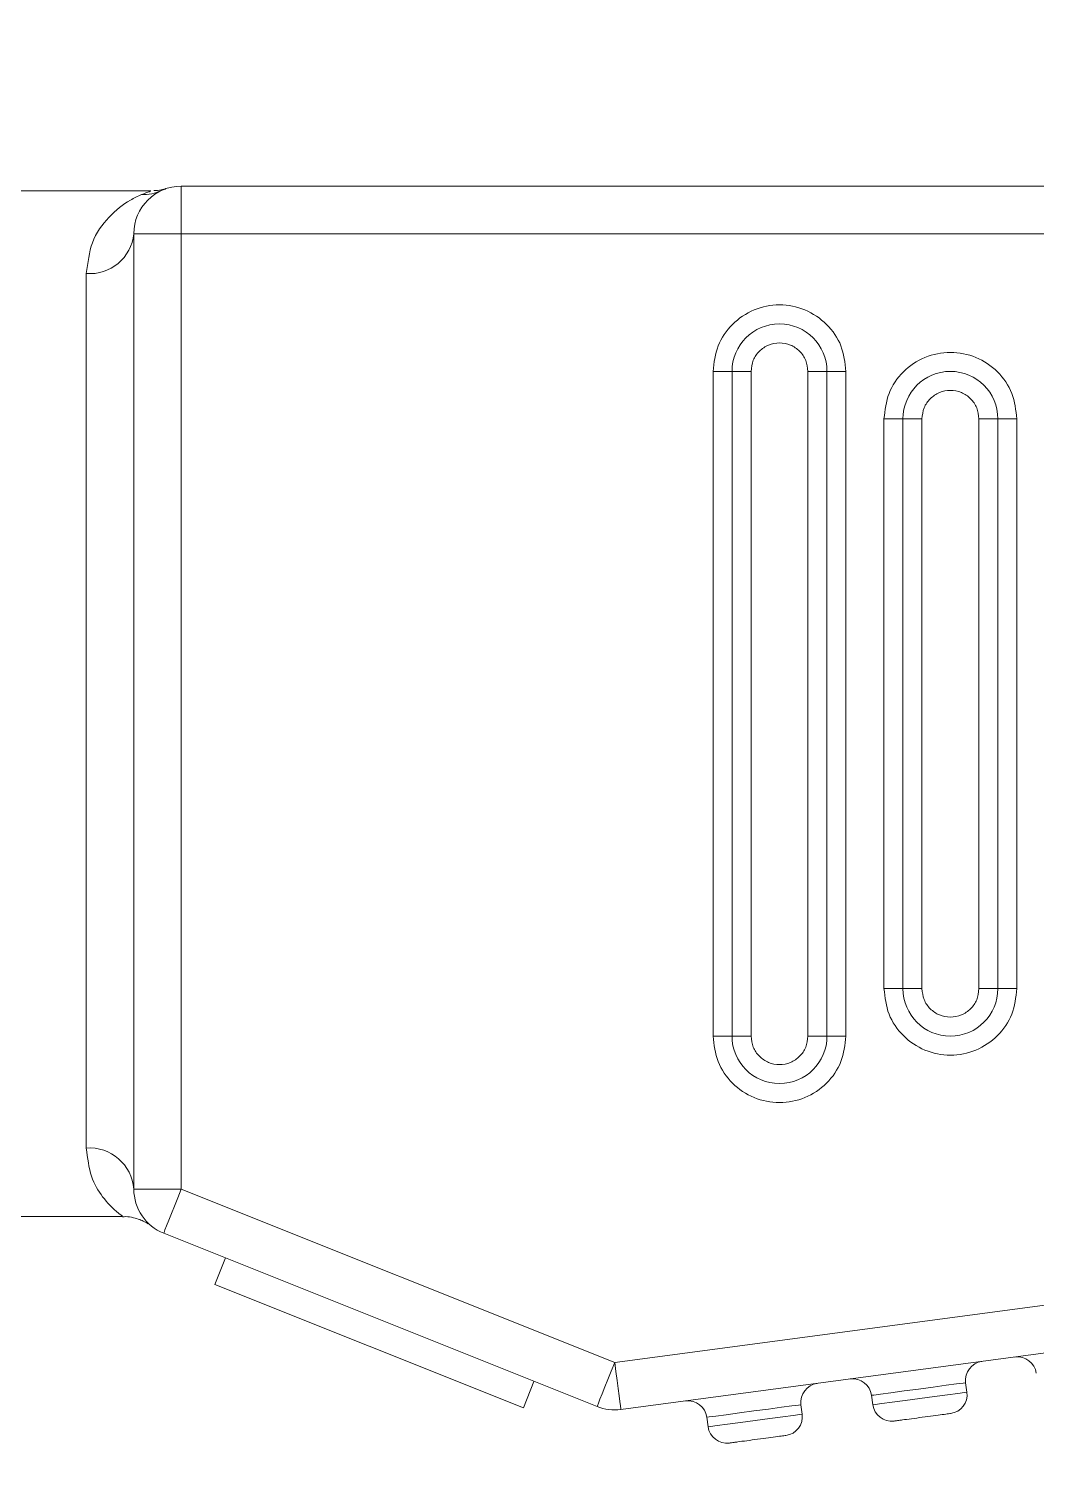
# Model space of a CAD drawing. Header units: inches. Extents: x 0.54 to 10.46, y 0.74 to 7.76.
# Drawn here: x 6.4631 to 6.6504, y 4.8742 to 5.1416 of the extents above; entities that cross this region are included whole.
import ezdxf

# ---------------------------------------------------------------- set-up
doc = ezdxf.new("R2010")
doc.units = ezdxf.units.IN
doc.header["$MEASUREMENT"] = 0
doc.layers.add('BG', color=7, linetype='Continuous')
doc.layers.add('MCG-INT-4FT', color=7, linetype='Continuous')

# ---------------------------------------------------------------- blocks, each defined once
blk = doc.blocks.new('block 2')
at = {"layer": 'BG', "true_color": 0xffffff}
h = blk.add_hatch(color=7, dxfattribs=at)
h.dxf.hatch_style = 2
edge = h.paths.add_edge_path()
edge.add_spline(control_points=[(10.29599, 0.90612), (10.29599, 0.90612), (0.87112, 0.90612), (0.87112, 0.90612), (0.87016, 0.90612), (0.86938, 0.90689), (0.86938, 0.90785), (0.86938, 0.90785), (0.86938, 7.59215), (0.86938, 7.59215), (0.86938, 7.59311), (0.87016, 7.59389), (0.87112, 7.59389), (0.87112, 7.59389), (10.29599, 7.59389), (10.29599, 7.59389), (10.29696, 7.59389), (10.29773, 7.59311), (10.29773, 7.59215), (10.29773, 7.59215), (10.29773, 0.90785), (10.29773, 0.90785), (10.29773, 0.90689), (10.29696, 0.90612), (10.29599, 0.90612)], knot_values=[0, 0, 0, 0, 1, 1, 1, 2, 2, 2, 3, 3, 3, 4, 4, 4, 5, 5, 5, 6, 6, 6, 7, 7, 7, 8, 8, 8, 8], degree=3, periodic=1)
h.paths.add_polyline_path([(0.87286, 0.90959), (10.29426, 0.90959), (10.29426, 7.59042), (0.87286, 7.59042)])
at = {"layer": 'BG', "lineweight": 0}
blk.add_open_spline([(10.29599, 0.90612), (10.29599, 0.90612), (0.87112, 0.90612), (0.87112, 0.90612), (0.87016, 0.90612), (0.86938, 0.90689), (0.86938, 0.90785), (0.86938, 0.90785), (0.86938, 7.59215), (0.86938, 7.59215), (0.86938, 7.59311), (0.87016, 7.59389), (0.87112, 7.59389), (0.87112, 7.59389), (10.29599, 7.59389), (10.29599, 7.59389), (10.29696, 7.59389), (10.29773, 7.59311), (10.29773, 7.59215), (10.29773, 7.59215), (10.29773, 0.90785), (10.29773, 0.90785), (10.29773, 0.90689), (10.29696, 0.90612), (10.29599, 0.90612)], degree=3, knots=[0, 0, 0, 0, 1, 1, 1, 2, 2, 2, 3, 3, 3, 4, 4, 4, 5, 5, 5, 6, 6, 6, 7, 7, 7, 8, 8, 8, 8], dxfattribs=at)
blk = doc.blocks.new('block 62')
at = {"layer": 'BG', "true_color": 0xffffff}
h = blk.add_hatch(color=7, dxfattribs=at)
h.dxf.hatch_style = 2
edge = h.paths.add_edge_path()
edge.add_spline(control_points=[(10.46309, 0.739), (10.46309, 0.739), (0.53691, 0.739), (0.53691, 0.739), (0.53595, 0.739), (0.53517, 0.73978), (0.53517, 0.74074), (0.53517, 0.74074), (0.53517, 7.75926), (0.53517, 7.75926), (0.53517, 7.76022), (0.53595, 7.761), (0.53691, 7.761), (0.53691, 7.761), (10.46309, 7.761), (10.46309, 7.761), (10.46406, 7.761), (10.46483, 7.76022), (10.46483, 7.75926), (10.46483, 7.75926), (10.46483, 0.74074), (10.46483, 0.74074), (10.46483, 0.73978), (10.46406, 0.739), (10.46309, 0.739)], knot_values=[0, 0, 0, 0, 1, 1, 1, 2, 2, 2, 3, 3, 3, 4, 4, 4, 5, 5, 5, 6, 6, 6, 7, 7, 7, 8, 8, 8, 8], degree=3, periodic=1)
h.paths.add_polyline_path([(0.53864, 0.74248), (10.46136, 0.74248), (10.46136, 7.75752), (0.53864, 7.75752)])
at = {"layer": 'BG', "lineweight": 0}
blk.add_open_spline([(10.46309, 0.739), (10.46309, 0.739), (0.53691, 0.739), (0.53691, 0.739), (0.53595, 0.739), (0.53517, 0.73978), (0.53517, 0.74074), (0.53517, 0.74074), (0.53517, 7.75926), (0.53517, 7.75926), (0.53517, 7.76022), (0.53595, 7.761), (0.53691, 7.761), (0.53691, 7.761), (10.46309, 7.761), (10.46309, 7.761), (10.46406, 7.761), (10.46483, 7.76022), (10.46483, 7.75926), (10.46483, 7.75926), (10.46483, 0.74074), (10.46483, 0.74074), (10.46483, 0.73978), (10.46406, 0.739), (10.46309, 0.739)], degree=3, knots=[0, 0, 0, 0, 1, 1, 1, 2, 2, 2, 3, 3, 3, 4, 4, 4, 5, 5, 5, 6, 6, 6, 7, 7, 7, 8, 8, 8, 8], dxfattribs=at)
blk = doc.blocks.new('block 1325')
at = {"layer": 'MCG-INT-4FT', "color": 7, "lineweight": 5, "true_color": 0xffffff}
blk.add_lwpolyline([(6.38029, 4.92083), (6.48056, 4.92083)], dxfattribs=at)
blk = doc.blocks.new('block 1326')
at = {"layer": 'MCG-INT-4FT', "color": 7, "lineweight": 5, "true_color": 0xffffff}
blk.add_lwpolyline([(6.4858, 5.11143), (6.38029, 5.11143)], dxfattribs=at)
blk = doc.blocks.new('block 1331')
at = {"layer": 'MCG-INT-4FT', "color": 7, "lineweight": 5, "true_color": 0xffffff}
blk.add_open_spline([(6.48057, 4.92079), (6.48076, 4.9208), (6.48096, 4.92081), (6.48115, 4.92081), (6.48163, 4.92081), (6.48211, 4.92072), (6.48258, 4.92061), (6.48298, 4.92051), (6.48337, 4.9204), (6.48374, 4.92026), (6.48404, 4.92014), (6.48433, 4.92002), (6.48462, 4.91987), (6.48482, 4.91977), (6.48502, 4.91966), (6.4852, 4.91954), (6.48524, 4.91952), (6.48527, 4.9195), (6.4853, 4.91948)], degree=3, knots=[0, 0, 0, 0, 1, 1, 1, 2, 2, 2, 3, 3, 3, 4, 4, 4, 5, 5, 5, 6, 6, 6, 6], dxfattribs=at)
blk = doc.blocks.new('block 1332')
at = {"layer": 'MCG-INT-4FT', "color": 7, "lineweight": 5, "true_color": 0xffffff}
blk.add_open_spline([(6.48864, 5.11186), (6.48856, 5.11183), (6.48853, 5.11182), (6.4885, 5.11181), (6.48842, 5.11179), (6.48833, 5.11176), (6.48823, 5.11173), (6.48807, 5.11169), (6.4879, 5.11165), (6.48773, 5.11161), (6.48729, 5.11153), (6.48684, 5.11152), (6.48639, 5.11152)], degree=3, knots=[0, 0, 0, 0, 1, 1, 1, 2, 2, 2, 3, 3, 3, 4, 4, 4, 4], dxfattribs=at)
blk = doc.blocks.new('block 1340')
at = {"layer": 'MCG-INT-4FT', "color": 7, "lineweight": 5, "true_color": 0xffffff}
blk.add_open_spline([(6.59736, 5.07789), (6.59744, 5.07861), (6.59752, 5.07932), (6.59778, 5.07997), (6.5979, 5.08028), (6.59806, 5.08058), (6.59825, 5.08085), (6.59845, 5.08114), (6.59867, 5.0814), (6.59891, 5.08164), (6.5994, 5.08212), (6.59999, 5.08252), (6.60063, 5.08279), (6.60127, 5.08305), (6.60196, 5.08319), (6.60265, 5.08319), (6.60335, 5.08319), (6.60404, 5.08305), (6.60468, 5.08279), (6.60532, 5.08252), (6.6059, 5.08213), (6.6064, 5.08164), (6.60689, 5.08115), (6.60729, 5.08057), (6.60753, 5.07994), (6.60778, 5.0793), (6.60786, 5.07859), (6.60795, 5.07789)], degree=3, knots=[0, 0, 0, 0, 1, 1, 1, 2, 2, 2, 3, 3, 3, 4, 4, 4, 5, 5, 5, 6, 6, 6, 7, 7, 7, 8, 8, 8, 9, 9, 9, 9], dxfattribs=at)
blk = doc.blocks.new('block 1341')
at = {"layer": 'MCG-INT-4FT', "color": 7, "lineweight": 5, "true_color": 0xffffff}
blk.add_lwpolyline([(6.60795, 5.07789), (6.60795, 4.95436)], dxfattribs=at)
blk = doc.blocks.new('block 1342')
at = {"layer": 'MCG-INT-4FT', "color": 7, "lineweight": 5, "true_color": 0xffffff}
blk.add_open_spline([(6.59736, 4.95436), (6.59744, 4.95366), (6.59753, 4.95296), (6.59778, 4.95231), (6.59802, 4.95168), (6.59842, 4.9511), (6.59891, 4.95062), (6.59941, 4.95013), (6.59999, 4.94973), (6.60063, 4.94947), (6.60127, 4.9492), (6.60196, 4.94907), (6.60265, 4.94907), (6.60335, 4.94906), (6.60404, 4.9492), (6.60468, 4.94947), (6.60532, 4.94974), (6.60591, 4.95013), (6.6064, 4.95062), (6.60664, 4.95086), (6.60686, 4.95112), (6.60705, 4.9514), (6.60724, 4.95168), (6.60741, 4.95197), (6.60753, 4.95228), (6.60779, 4.95294), (6.60787, 4.95365), (6.60795, 4.95436)], degree=3, knots=[0, 0, 0, 0, 1, 1, 1, 2, 2, 2, 3, 3, 3, 4, 4, 4, 5, 5, 5, 6, 6, 6, 7, 7, 7, 8, 8, 8, 9, 9, 9, 9], dxfattribs=at)
blk = doc.blocks.new('block 1343')
at = {"layer": 'MCG-INT-4FT', "color": 7, "lineweight": 5, "true_color": 0xffffff}
blk.add_lwpolyline([(6.59736, 4.95436), (6.59736, 5.07789)], dxfattribs=at)
blk = doc.blocks.new('block 1344')
at = {"layer": 'MCG-INT-4FT', "color": 7, "lineweight": 5, "true_color": 0xffffff}
blk.add_lwpolyline([(6.61148, 5.07789), (6.61148, 4.95436)], dxfattribs=at)
blk = doc.blocks.new('block 1345')
at = {"layer": 'MCG-INT-4FT', "color": 7, "lineweight": 5, "true_color": 0xffffff}
blk.add_lwpolyline([(6.61148, 4.95436), (6.60795, 4.95436)], dxfattribs=at)
blk = doc.blocks.new('block 1346')
at = {"layer": 'MCG-INT-4FT', "color": 7, "lineweight": 5, "true_color": 0xffffff}
blk.add_lwpolyline([(6.60795, 5.07789), (6.61148, 5.07789)], dxfattribs=at)
blk = doc.blocks.new('block 1347')
at = {"layer": 'MCG-INT-4FT', "color": 7, "lineweight": 5, "true_color": 0xffffff}
blk.add_lwpolyline([(6.59383, 4.95436), (6.59383, 5.07789)], dxfattribs=at)
blk = doc.blocks.new('block 1348')
at = {"layer": 'MCG-INT-4FT', "color": 7, "lineweight": 5, "true_color": 0xffffff}
blk.add_lwpolyline([(6.59736, 5.07789), (6.59383, 5.07789)], dxfattribs=at)
blk = doc.blocks.new('block 1349')
at = {"layer": 'MCG-INT-4FT', "color": 7, "lineweight": 5, "true_color": 0xffffff}
blk.add_lwpolyline([(6.59736, 4.95436), (6.59383, 4.95436)], dxfattribs=at)
blk = doc.blocks.new('block 1354')
at = {"layer": 'MCG-INT-4FT', "color": 7, "lineweight": 5, "true_color": 0xffffff}
blk.add_lwpolyline([(6.62913, 4.96318), (6.62913, 5.06907)], dxfattribs=at)
blk = doc.blocks.new('block 1355')
at = {"layer": 'MCG-INT-4FT', "color": 7, "lineweight": 5, "true_color": 0xffffff}
blk.add_open_spline([(6.62913, 5.06907), (6.6292, 5.06978), (6.62928, 5.07049), (6.62954, 5.07115), (6.62967, 5.07146), (6.62983, 5.07175), (6.63002, 5.07203), (6.63021, 5.07231), (6.63043, 5.07257), (6.63068, 5.07281), (6.63117, 5.0733), (6.63175, 5.07369), (6.63239, 5.07396), (6.63303, 5.07423), (6.63373, 5.07437), (6.63442, 5.07436), (6.63511, 5.07436), (6.63581, 5.07423), (6.63645, 5.07396), (6.63708, 5.0737), (6.63767, 5.0733), (6.63816, 5.07281), (6.63865, 5.07233), (6.63905, 5.07175), (6.6393, 5.07112), (6.63955, 5.07047), (6.63963, 5.06977), (6.63971, 5.06907)], degree=3, knots=[0, 0, 0, 0, 1, 1, 1, 2, 2, 2, 3, 3, 3, 4, 4, 4, 5, 5, 5, 6, 6, 6, 7, 7, 7, 8, 8, 8, 9, 9, 9, 9], dxfattribs=at)
blk = doc.blocks.new('block 1356')
at = {"layer": 'MCG-INT-4FT', "color": 7, "lineweight": 5, "true_color": 0xffffff}
blk.add_lwpolyline([(6.63971, 5.06907), (6.63971, 4.96318)], dxfattribs=at)
blk = doc.blocks.new('block 1357')
at = {"layer": 'MCG-INT-4FT', "color": 7, "lineweight": 5, "true_color": 0xffffff}
blk.add_open_spline([(6.62913, 4.96318), (6.62921, 4.96248), (6.62929, 4.96178), (6.62954, 4.96114), (6.62979, 4.9605), (6.63019, 4.95992), (6.63068, 4.95944), (6.63117, 4.95895), (6.63176, 4.95856), (6.63239, 4.95829), (6.63303, 4.95803), (6.63373, 4.95789), (6.63442, 4.95789), (6.63511, 4.95789), (6.63581, 4.95803), (6.63645, 4.95829), (6.63709, 4.95856), (6.63767, 4.95895), (6.63816, 4.95944), (6.63841, 4.95968), (6.63863, 4.95994), (6.63882, 4.96022), (6.63901, 4.9605), (6.63917, 4.9608), (6.6393, 4.96111), (6.63956, 4.96176), (6.63964, 4.96247), (6.63971, 4.96318)], degree=3, knots=[0, 0, 0, 0, 1, 1, 1, 2, 2, 2, 3, 3, 3, 4, 4, 4, 5, 5, 5, 6, 6, 6, 7, 7, 7, 8, 8, 8, 9, 9, 9, 9], dxfattribs=at)
blk = doc.blocks.new('block 1358')
at = {"layer": 'MCG-INT-4FT', "color": 7, "lineweight": 5, "true_color": 0xffffff}
blk.add_lwpolyline([(6.6256, 4.96318), (6.6256, 5.06907)], dxfattribs=at)
blk = doc.blocks.new('block 1359')
at = {"layer": 'MCG-INT-4FT', "color": 7, "lineweight": 5, "true_color": 0xffffff}
blk.add_lwpolyline([(6.62913, 5.06907), (6.6256, 5.06907)], dxfattribs=at)
blk = doc.blocks.new('block 1360')
at = {"layer": 'MCG-INT-4FT', "color": 7, "lineweight": 5, "true_color": 0xffffff}
blk.add_lwpolyline([(6.62913, 4.96318), (6.6256, 4.96318)], dxfattribs=at)
blk = doc.blocks.new('block 1364')
at = {"layer": 'MCG-INT-4FT', "color": 7, "lineweight": 5, "true_color": 0xffffff}
blk.add_lwpolyline([(6.64324, 5.06907), (6.64324, 4.96318)], dxfattribs=at)
blk = doc.blocks.new('block 1365')
at = {"layer": 'MCG-INT-4FT', "color": 7, "lineweight": 5, "true_color": 0xffffff}
blk.add_lwpolyline([(6.64324, 4.96318), (6.63971, 4.96318)], dxfattribs=at)
blk = doc.blocks.new('block 1366')
at = {"layer": 'MCG-INT-4FT', "color": 7, "lineweight": 5, "true_color": 0xffffff}
blk.add_lwpolyline([(6.63971, 5.06907), (6.64324, 5.06907)], dxfattribs=at)
blk = doc.blocks.new('block 1383')
at = {"layer": 'MCG-INT-4FT', "color": 7, "lineweight": 5, "true_color": 0xffffff}
blk.add_open_spline([(6.61148, 5.07789), (6.61148, 5.08277), (6.60753, 5.08672), (6.60265, 5.08672), (6.59778, 5.08672), (6.59383, 5.08277), (6.59383, 5.07789)], degree=3, knots=[0, 0, 0, 0, 1, 1, 1, 2, 2, 2, 2], dxfattribs=at)
blk = doc.blocks.new('block 1384')
at = {"layer": 'MCG-INT-4FT', "color": 7, "lineweight": 5, "true_color": 0xffffff}
blk.add_open_spline([(6.64324, 5.06907), (6.64324, 5.07394), (6.63929, 5.07789), (6.63442, 5.07789), (6.62955, 5.07789), (6.6256, 5.07394), (6.6256, 5.06907)], degree=3, knots=[0, 0, 0, 0, 1, 1, 1, 2, 2, 2, 2], dxfattribs=at)
blk = doc.blocks.new('block 1385')
at = {"layer": 'MCG-INT-4FT', "color": 7, "lineweight": 5, "true_color": 0xffffff}
blk.add_open_spline([(6.59383, 4.95436), (6.59383, 4.94949), (6.59778, 4.94554), (6.60265, 4.94554), (6.60753, 4.94554), (6.61148, 4.94949), (6.61148, 4.95436)], degree=3, knots=[0, 0, 0, 0, 1, 1, 1, 2, 2, 2, 2], dxfattribs=at)
blk = doc.blocks.new('block 1386')
at = {"layer": 'MCG-INT-4FT', "color": 7, "lineweight": 5, "true_color": 0xffffff}
blk.add_open_spline([(6.6256, 4.96318), (6.6256, 4.95831), (6.62955, 4.95436), (6.63442, 4.95436), (6.63929, 4.95436), (6.64324, 4.95831), (6.64324, 4.96318)], degree=3, knots=[0, 0, 0, 0, 1, 1, 1, 2, 2, 2, 2], dxfattribs=at)
blk = doc.blocks.new('block 1393')
at = {"layer": 'MCG-INT-4FT', "color": 7, "lineweight": 5, "true_color": 0xffffff}
blk.add_lwpolyline([(6.5903, 5.07789), (6.59383, 5.07789)], dxfattribs=at)
blk = doc.blocks.new('block 1394')
at = {"layer": 'MCG-INT-4FT', "color": 7, "lineweight": 5, "true_color": 0xffffff}
blk.add_open_spline([(6.61501, 5.07789), (6.61482, 5.07951), (6.61464, 5.08112), (6.61407, 5.08262), (6.6135, 5.08411), (6.61255, 5.08549), (6.61139, 5.08663), (6.61023, 5.08777), (6.60887, 5.08869), (6.60738, 5.08931), (6.60589, 5.08993), (6.60427, 5.09025), (6.60265, 5.09025), (6.60104, 5.09025), (6.59942, 5.08993), (6.59793, 5.08931), (6.59644, 5.08869), (6.59508, 5.08777), (6.59392, 5.08663), (6.59276, 5.08549), (6.59181, 5.08411), (6.59124, 5.08262), (6.59067, 5.08112), (6.59049, 5.07951), (6.5903, 5.07789)], degree=3, knots=[0, 0, 0, 0, 1, 1, 1, 2, 2, 2, 3, 3, 3, 4, 4, 4, 5, 5, 5, 6, 6, 6, 7, 7, 7, 8, 8, 8, 8], dxfattribs=at)
blk = doc.blocks.new('block 1395')
at = {"layer": 'MCG-INT-4FT', "color": 7, "lineweight": 5, "true_color": 0xffffff}
blk.add_lwpolyline([(6.61501, 5.07789), (6.61148, 5.07789)], dxfattribs=at)
blk = doc.blocks.new('block 1396')
at = {"layer": 'MCG-INT-4FT', "color": 7, "lineweight": 5, "true_color": 0xffffff}
blk.add_lwpolyline([(6.62207, 5.06907), (6.6256, 5.06907)], dxfattribs=at)
blk = doc.blocks.new('block 1397')
at = {"layer": 'MCG-INT-4FT', "color": 7, "lineweight": 5, "true_color": 0xffffff}
blk.add_open_spline([(6.64677, 5.06907), (6.64659, 5.07069), (6.6464, 5.0723), (6.64583, 5.07379), (6.64527, 5.07529), (6.64431, 5.07666), (6.64315, 5.07781), (6.642, 5.07895), (6.64064, 5.07986), (6.63915, 5.08048), (6.63766, 5.0811), (6.63604, 5.08142), (6.63442, 5.08142), (6.6328, 5.08142), (6.63118, 5.0811), (6.62969, 5.08048), (6.6282, 5.07986), (6.62684, 5.07895), (6.62569, 5.07781), (6.62453, 5.07666), (6.62357, 5.07529), (6.62301, 5.07379), (6.62244, 5.0723), (6.62225, 5.07069), (6.62207, 5.06907)], degree=3, knots=[0, 0, 0, 0, 1, 1, 1, 2, 2, 2, 3, 3, 3, 4, 4, 4, 5, 5, 5, 6, 6, 6, 7, 7, 7, 8, 8, 8, 8], dxfattribs=at)
blk = doc.blocks.new('block 1398')
at = {"layer": 'MCG-INT-4FT', "color": 7, "lineweight": 5, "true_color": 0xffffff}
blk.add_lwpolyline([(6.64677, 5.06907), (6.64324, 5.06907)], dxfattribs=at)
blk = doc.blocks.new('block 1408')
at = {"layer": 'MCG-INT-4FT', "color": 7, "lineweight": 5, "true_color": 0xffffff}
blk.add_lwpolyline([(6.61148, 4.95436), (6.61501, 4.95436)], dxfattribs=at)
blk = doc.blocks.new('block 1409')
at = {"layer": 'MCG-INT-4FT', "color": 7, "lineweight": 5, "true_color": 0xffffff}
blk.add_open_spline([(6.5903, 4.95436), (6.59049, 4.95274), (6.59067, 4.95113), (6.59124, 4.94964), (6.59181, 4.94814), (6.59276, 4.94677), (6.59392, 4.94562), (6.59508, 4.94448), (6.59644, 4.94357), (6.59793, 4.94295), (6.59942, 4.94233), (6.60104, 4.94201), (6.60265, 4.94201), (6.60427, 4.94201), (6.60589, 4.94233), (6.60738, 4.94295), (6.60887, 4.94357), (6.61023, 4.94448), (6.61139, 4.94562), (6.61255, 4.94677), (6.6135, 4.94814), (6.61407, 4.94964), (6.61464, 4.95113), (6.61482, 4.95274), (6.61501, 4.95436)], degree=3, knots=[0, 0, 0, 0, 1, 1, 1, 2, 2, 2, 3, 3, 3, 4, 4, 4, 5, 5, 5, 6, 6, 6, 7, 7, 7, 8, 8, 8, 8], dxfattribs=at)
blk = doc.blocks.new('block 1410')
at = {"layer": 'MCG-INT-4FT', "color": 7, "lineweight": 5, "true_color": 0xffffff}
blk.add_lwpolyline([(6.5903, 4.95436), (6.59383, 4.95436)], dxfattribs=at)
blk = doc.blocks.new('block 1411')
at = {"layer": 'MCG-INT-4FT', "color": 7, "lineweight": 5, "true_color": 0xffffff}
blk.add_lwpolyline([(6.64324, 4.96318), (6.64677, 4.96318)], dxfattribs=at)
blk = doc.blocks.new('block 1412')
at = {"layer": 'MCG-INT-4FT', "color": 7, "lineweight": 5, "true_color": 0xffffff}
blk.add_open_spline([(6.62207, 4.96318), (6.62225, 4.96157), (6.62244, 4.95995), (6.62301, 4.95846), (6.62357, 4.95697), (6.62453, 4.95559), (6.62569, 4.95445), (6.62684, 4.9533), (6.6282, 4.95239), (6.62969, 4.95177), (6.63118, 4.95115), (6.6328, 4.95083), (6.63442, 4.95083), (6.63604, 4.95083), (6.63766, 4.95115), (6.63915, 4.95177), (6.64064, 4.95239), (6.642, 4.9533), (6.64315, 4.95445), (6.64431, 4.95559), (6.64527, 4.95697), (6.64583, 4.95846), (6.6464, 4.95995), (6.64659, 4.96157), (6.64677, 4.96318)], degree=3, knots=[0, 0, 0, 0, 1, 1, 1, 2, 2, 2, 3, 3, 3, 4, 4, 4, 5, 5, 5, 6, 6, 6, 7, 7, 7, 8, 8, 8, 8], dxfattribs=at)
blk = doc.blocks.new('block 1413')
at = {"layer": 'MCG-INT-4FT', "color": 7, "lineweight": 5, "true_color": 0xffffff}
blk.add_lwpolyline([(6.62207, 4.96318), (6.6256, 4.96318)], dxfattribs=at)
blk = doc.blocks.new('block 1423')
at = {"layer": 'MCG-INT-4FT', "color": 7, "lineweight": 5, "true_color": 0xffffff}
blk.add_lwpolyline([(6.5903, 5.07789), (6.5903, 4.95436)], dxfattribs=at)
blk = doc.blocks.new('block 1424')
at = {"layer": 'MCG-INT-4FT', "color": 7, "lineweight": 5, "true_color": 0xffffff}
blk.add_lwpolyline([(6.61501, 4.95436), (6.61501, 5.07789)], dxfattribs=at)
blk = doc.blocks.new('block 1425')
at = {"layer": 'MCG-INT-4FT', "color": 7, "lineweight": 5, "true_color": 0xffffff}
blk.add_lwpolyline([(6.62207, 5.06907), (6.62207, 4.96318)], dxfattribs=at)
blk = doc.blocks.new('block 1426')
at = {"layer": 'MCG-INT-4FT', "color": 7, "lineweight": 5, "true_color": 0xffffff}
blk.add_lwpolyline([(6.64677, 4.96318), (6.64677, 5.06907)], dxfattribs=at)
blk = doc.blocks.new('block 1433')
at = {"layer": 'MCG-INT-4FT', "color": 7, "lineweight": 5, "true_color": 0xffffff}
blk.add_lwpolyline([(6.49147, 4.92592), (6.49083, 4.92432), (6.49022, 4.92278), (6.48965, 4.92137), (6.48916, 4.92013), (6.48875, 4.91911), (6.48844, 4.91835), (6.48826, 4.91788), (6.4882, 4.91773)], dxfattribs=at)
blk = doc.blocks.new('block 1434')
at = {"layer": 'MCG-INT-4FT', "color": 7, "lineweight": 5, "true_color": 0xffffff}
blk.add_open_spline([(6.48265, 4.92592), (6.48265, 4.92231), (6.48485, 4.91907), (6.4882, 4.91773)], degree=3, dxfattribs=at)
blk = doc.blocks.new('block 1435')
at = {"layer": 'MCG-INT-4FT', "color": 7, "lineweight": 5, "true_color": 0xffffff}
blk.add_lwpolyline([(6.48265, 4.92592), (6.49147, 4.92592)], dxfattribs=at)
blk = doc.blocks.new('block 1436')
at = {"layer": 'MCG-INT-4FT', "color": 7, "lineweight": 5, "true_color": 0xffffff}
blk.add_lwpolyline([(6.57202, 4.8937), (6.57224, 4.892), (6.57246, 4.89036), (6.57266, 4.88884), (6.57284, 4.88752), (6.57299, 4.88643), (6.57309, 4.88562), (6.57316, 4.88512), (6.57318, 4.88496)], dxfattribs=at)
blk = doc.blocks.new('block 1437')
at = {"layer": 'MCG-INT-4FT', "color": 7, "lineweight": 5, "true_color": 0xffffff}
blk.add_open_spline([(6.56874, 4.88551), (6.57015, 4.88495), (6.57168, 4.88476), (6.57318, 4.88496)], degree=3, dxfattribs=at)
blk = doc.blocks.new('block 1438')
at = {"layer": 'MCG-INT-4FT', "color": 7, "lineweight": 5, "true_color": 0xffffff}
blk.add_lwpolyline([(6.56874, 4.88551), (6.5688, 4.88567), (6.56899, 4.88613), (6.56929, 4.88689), (6.5697, 4.88791), (6.5702, 4.88915), (6.57076, 4.89057), (6.57138, 4.8921), (6.57202, 4.8937)], dxfattribs=at)
blk = doc.blocks.new('block 1439')
at = {"layer": 'MCG-INT-4FT', "color": 7, "lineweight": 5, "true_color": 0xffffff}
blk.add_lwpolyline([(6.83561, 4.92885), (6.57202, 4.8937)], dxfattribs=at)
blk = doc.blocks.new('block 1440')
at = {"layer": 'MCG-INT-4FT', "color": 7, "lineweight": 5, "true_color": 0xffffff}
blk.add_lwpolyline([(6.57202, 4.8937), (6.49147, 4.92592)], dxfattribs=at)
blk = doc.blocks.new('block 1441')
at = {"layer": 'MCG-INT-4FT', "color": 7, "lineweight": 5, "true_color": 0xffffff}
blk.add_lwpolyline([(6.49147, 4.92592), (6.49147, 5.10348)], dxfattribs=at)
blk = doc.blocks.new('block 1442')
at = {"layer": 'MCG-INT-4FT', "color": 7, "lineweight": 5, "true_color": 0xffffff}
blk.add_lwpolyline([(6.49147, 5.10348), (6.83561, 5.10348)], dxfattribs=at)
blk = doc.blocks.new('block 1444')
at = {"layer": 'MCG-INT-4FT', "color": 7, "lineweight": 5, "true_color": 0xffffff}
blk.add_lwpolyline([(6.48265, 5.10348), (6.49147, 5.10348)], dxfattribs=at)
blk = doc.blocks.new('block 1445')
at = {"layer": 'MCG-INT-4FT', "color": 7, "lineweight": 5, "true_color": 0xffffff}
blk.add_lwpolyline([(6.48265, 5.10348), (6.48265, 4.92592)], dxfattribs=at)
blk = doc.blocks.new('block 1446')
at = {"layer": 'MCG-INT-4FT', "color": 7, "lineweight": 5, "true_color": 0xffffff}
blk.add_lwpolyline([(6.49147, 5.11231), (6.49147, 5.10348)], dxfattribs=at)
blk = doc.blocks.new('block 1447')
at = {"layer": 'MCG-INT-4FT', "color": 7, "lineweight": 5, "true_color": 0xffffff}
blk.add_lwpolyline([(6.83561, 5.11231), (6.49147, 5.11231)], dxfattribs=at)
blk = doc.blocks.new('block 1449')
at = {"layer": 'MCG-INT-4FT', "color": 7, "lineweight": 5, "true_color": 0xffffff}
blk.add_lwpolyline([(6.4882, 4.91773), (6.56874, 4.88551)], dxfattribs=at)
blk = doc.blocks.new('block 1451')
at = {"layer": 'MCG-INT-4FT', "color": 7, "lineweight": 5, "true_color": 0xffffff}
blk.add_lwpolyline([(6.83561, 4.91995), (6.57318, 4.88496)], dxfattribs=at)
blk = doc.blocks.new('block 1452')
at = {"layer": 'MCG-INT-4FT', "color": 7, "lineweight": 5, "true_color": 0xffffff}
blk.add_open_spline([(6.49147, 5.11231), (6.4866, 5.11231), (6.48265, 5.10836), (6.48265, 5.10348)], degree=3, dxfattribs=at)
blk = doc.blocks.new('block 1453')
at = {"layer": 'MCG-INT-4FT', "color": 7, "lineweight": 5, "true_color": 0xffffff}
blk.add_lwpolyline([(6.47382, 4.93356), (6.47382, 5.09608)], dxfattribs=at)
blk = doc.blocks.new('block 1454')
at = {"layer": 'MCG-INT-4FT', "color": 7, "lineweight": 5, "true_color": 0xffffff}
blk.add_open_spline([(6.47382, 5.09608), (6.47829, 5.09572), (6.48222, 5.09902), (6.48265, 5.10348)], degree=3, dxfattribs=at)
blk = doc.blocks.new('block 1455')
at = {"layer": 'MCG-INT-4FT', "color": 7, "lineweight": 5, "true_color": 0xffffff}
blk.add_open_spline([(6.48265, 4.92592), (6.4823, 4.93046), (6.47836, 4.93387), (6.47382, 4.93356)], degree=3, dxfattribs=at)
blk = doc.blocks.new('block 1457')
at = {"layer": 'MCG-INT-4FT', "color": 7, "lineweight": 5, "true_color": 0xffffff}
blk.add_open_spline([(6.47382, 5.09608), (6.47409, 5.09808), (6.47435, 5.10008), (6.47496, 5.10179), (6.47565, 5.10368), (6.47677, 5.10522), (6.47801, 5.10652), (6.47928, 5.10786), (6.48067, 5.10894), (6.482, 5.10971), (6.4827, 5.11011), (6.48338, 5.11043), (6.48407, 5.11074)], degree=3, knots=[0, 0, 0, 0, 1, 1, 1, 2, 2, 2, 3, 3, 3, 4, 4, 4, 4], dxfattribs=at)
blk = doc.blocks.new('block 1458')
at = {"layer": 'MCG-INT-4FT', "color": 7, "lineweight": 5, "true_color": 0xffffff}
blk.add_open_spline([(6.58914, 4.88352), (6.58889, 4.88546), (6.58711, 4.88681), (6.58518, 4.88656)], degree=3, dxfattribs=at)
blk = doc.blocks.new('block 1459')
at = {"layer": 'MCG-INT-4FT', "color": 7, "lineweight": 5, "true_color": 0xffffff}
blk.add_open_spline([(6.60967, 4.88982), (6.60774, 4.88956), (6.60638, 4.88779), (6.60664, 4.88586)], degree=3, dxfattribs=at)
blk = doc.blocks.new('block 1460')
at = {"layer": 'MCG-INT-4FT', "color": 7, "lineweight": 5, "true_color": 0xffffff}
blk.add_lwpolyline([(6.60664, 4.88586), (6.60621, 4.8858), (6.60497, 4.88563), (6.60303, 4.88538), (6.60059, 4.88505), (6.59789, 4.88469), (6.59519, 4.88433), (6.59275, 4.884), (6.59081, 4.88375), (6.58957, 4.88358), (6.58914, 4.88352)], dxfattribs=at)
blk = doc.blocks.new('block 1461')
at = {"layer": 'MCG-INT-4FT', "color": 7, "lineweight": 5, "true_color": 0xffffff}
blk.add_open_spline([(6.48777, 5.11149), (6.48718, 5.11126), (6.48658, 5.11103), (6.48597, 5.1109), (6.48535, 5.11078), (6.48471, 5.11076), (6.48407, 5.11074)], degree=3, knots=[0, 0, 0, 0, 1, 1, 1, 2, 2, 2, 2], dxfattribs=at)
blk = doc.blocks.new('block 1462')
at = {"layer": 'MCG-INT-4FT', "color": 7, "lineweight": 5, "true_color": 0xffffff}
blk.add_lwpolyline([(6.58938, 4.88177), (6.58981, 4.88183), (6.59105, 4.882), (6.59298, 4.88226), (6.59542, 4.88258), (6.59812, 4.88294), (6.60083, 4.8833), (6.60326, 4.88363), (6.6052, 4.88388), (6.60644, 4.88405), (6.60687, 4.88411)], dxfattribs=at)
blk = doc.blocks.new('block 1463')
at = {"layer": 'MCG-INT-4FT', "color": 7, "lineweight": 5, "true_color": 0xffffff}
blk.add_open_spline([(6.60384, 4.88014), (6.60577, 4.8804), (6.60713, 4.88217), (6.60687, 4.88411)], degree=3, dxfattribs=at)
blk = doc.blocks.new('block 1464')
at = {"layer": 'MCG-INT-4FT', "color": 7, "lineweight": 5, "true_color": 0xffffff}
blk.add_open_spline([(6.59334, 4.87874), (6.59342, 4.87875), (6.5935, 4.87876), (6.59376, 4.8788), (6.59388, 4.87881), (6.59404, 4.87884), (6.59423, 4.87886), (6.59442, 4.87889), (6.59464, 4.87892), (6.59488, 4.87895), (6.59537, 4.87901), (6.59595, 4.87909), (6.59658, 4.87917), (6.59722, 4.87926), (6.5979, 4.87935), (6.59859, 4.87944), (6.59928, 4.87953), (6.59997, 4.87963), (6.6006, 4.87971), (6.60123, 4.87979), (6.60181, 4.87987), (6.6023, 4.87994), (6.60279, 4.88), (6.60318, 4.88005), (6.60343, 4.88009), (6.60367, 4.88012), (6.60376, 4.88013), (6.60384, 4.88014)], degree=3, knots=[0, 0, 0, 0, 1, 1, 1, 2, 2, 2, 3, 3, 3, 4, 4, 4, 5, 5, 5, 6, 6, 6, 7, 7, 7, 8, 8, 8, 9, 9, 9, 9], dxfattribs=at)
blk = doc.blocks.new('block 1465')
at = {"layer": 'MCG-INT-4FT', "color": 7, "lineweight": 5, "true_color": 0xffffff}
blk.add_open_spline([(6.58938, 4.88177), (6.58963, 4.87984), (6.59141, 4.87848), (6.59334, 4.87874)], degree=3, dxfattribs=at)
blk = doc.blocks.new('block 1466')
at = {"layer": 'MCG-INT-4FT', "color": 7, "lineweight": 5, "true_color": 0xffffff}
blk.add_lwpolyline([(6.60664, 4.88586), (6.60687, 4.88411)], dxfattribs=at)
blk = doc.blocks.new('block 1467')
at = {"layer": 'MCG-INT-4FT', "color": 7, "lineweight": 5, "true_color": 0xffffff}
blk.add_lwpolyline([(6.58938, 4.88177), (6.58914, 4.88352)], dxfattribs=at)
blk = doc.blocks.new('block 1468')
at = {"layer": 'MCG-INT-4FT', "color": 7, "lineweight": 5, "true_color": 0xffffff}
blk.add_open_spline([(6.61976, 4.88761), (6.6195, 4.88954), (6.61772, 4.8909), (6.61579, 4.89064)], degree=3, dxfattribs=at)
blk = doc.blocks.new('block 1469')
at = {"layer": 'MCG-INT-4FT', "color": 7, "lineweight": 5, "true_color": 0xffffff}
blk.add_open_spline([(6.64028, 4.8939), (6.63835, 4.89365), (6.63699, 4.89187), (6.63725, 4.88994)], degree=3, dxfattribs=at)
blk = doc.blocks.new('block 1470')
at = {"layer": 'MCG-INT-4FT', "color": 7, "lineweight": 5, "true_color": 0xffffff}
blk.add_lwpolyline([(6.63725, 4.88994), (6.63682, 4.88988), (6.63558, 4.88972), (6.63364, 4.88946), (6.63121, 4.88913), (6.6285, 4.88877), (6.6258, 4.88841), (6.62336, 4.88809), (6.62143, 4.88783), (6.62018, 4.88766), (6.61976, 4.88761)], dxfattribs=at)
blk = doc.blocks.new('block 1471')
at = {"layer": 'MCG-INT-4FT', "color": 7, "lineweight": 5, "true_color": 0xffffff}
blk.add_lwpolyline([(6.61999, 4.88586), (6.62042, 4.88591), (6.62166, 4.88608), (6.6236, 4.88634), (6.62603, 4.88666), (6.62874, 4.88702), (6.63144, 4.88738), (6.63388, 4.88771), (6.63581, 4.88797), (6.63705, 4.88813), (6.63748, 4.88819)], dxfattribs=at)
blk = doc.blocks.new('block 1472')
at = {"layer": 'MCG-INT-4FT', "color": 7, "lineweight": 5, "true_color": 0xffffff}
blk.add_open_spline([(6.63445, 4.88422), (6.63638, 4.88448), (6.63774, 4.88626), (6.63748, 4.88819)], degree=3, dxfattribs=at)
blk = doc.blocks.new('block 1473')
at = {"layer": 'MCG-INT-4FT', "color": 7, "lineweight": 5, "true_color": 0xffffff}
blk.add_open_spline([(6.62396, 4.88282), (6.62403, 4.88283), (6.62411, 4.88284), (6.62437, 4.88288), (6.62449, 4.8829), (6.62465, 4.88292), (6.62484, 4.88294), (6.62503, 4.88297), (6.62525, 4.883), (6.62549, 4.88303), (6.62598, 4.88309), (6.62656, 4.88317), (6.62719, 4.88326), (6.62783, 4.88334), (6.62852, 4.88343), (6.6292, 4.88352), (6.62989, 4.88362), (6.63058, 4.88371), (6.63121, 4.88379), (6.63184, 4.88388), (6.63242, 4.88395), (6.63291, 4.88402), (6.6334, 4.88408), (6.6338, 4.88414), (6.63404, 4.88417), (6.63429, 4.8842), (6.63437, 4.88421), (6.63445, 4.88422)], degree=3, knots=[0, 0, 0, 0, 1, 1, 1, 2, 2, 2, 3, 3, 3, 4, 4, 4, 5, 5, 5, 6, 6, 6, 7, 7, 7, 8, 8, 8, 9, 9, 9, 9], dxfattribs=at)
blk = doc.blocks.new('block 1474')
at = {"layer": 'MCG-INT-4FT', "color": 7, "lineweight": 5, "true_color": 0xffffff}
blk.add_open_spline([(6.61999, 4.88586), (6.62025, 4.88392), (6.62202, 4.88257), (6.62396, 4.88282)], degree=3, dxfattribs=at)
blk = doc.blocks.new('block 1475')
at = {"layer": 'MCG-INT-4FT', "color": 7, "lineweight": 5, "true_color": 0xffffff}
blk.add_lwpolyline([(6.63725, 4.88994), (6.63748, 4.88819)], dxfattribs=at)
blk = doc.blocks.new('block 1476')
at = {"layer": 'MCG-INT-4FT', "color": 7, "lineweight": 5, "true_color": 0xffffff}
blk.add_lwpolyline([(6.61999, 4.88586), (6.61976, 4.88761)], dxfattribs=at)
blk = doc.blocks.new('block 1477')
at = {"layer": 'MCG-INT-4FT', "color": 7, "lineweight": 5, "true_color": 0xffffff}
blk.add_open_spline([(6.65037, 4.89169), (6.65011, 4.89362), (6.64834, 4.89498), (6.6464, 4.89472)], degree=3, dxfattribs=at)
blk = doc.blocks.new('block 1486')
at = {"layer": 'MCG-INT-4FT', "color": 7, "lineweight": 5, "true_color": 0xffffff}
blk.add_lwpolyline([(6.55505, 4.88528), (6.55701, 4.8902)], dxfattribs=at)
blk = doc.blocks.new('block 1487')
at = {"layer": 'MCG-INT-4FT', "color": 7, "lineweight": 5, "true_color": 0xffffff}
blk.add_lwpolyline([(6.55505, 4.88528), (6.4977, 4.90822)], dxfattribs=at)
blk = doc.blocks.new('block 1488')
at = {"layer": 'MCG-INT-4FT', "color": 7, "lineweight": 5, "true_color": 0xffffff}
blk.add_lwpolyline([(6.4977, 4.90822), (6.49967, 4.91314)], dxfattribs=at)
blk = doc.blocks.new('block 1509')
at = {"layer": 'MCG-INT-4FT', "color": 8, "lineweight": 5, "true_color": 0x808080}
blk.add_open_spline([(6.48056, 4.92087), (6.48069, 4.92078), (6.48007, 4.9212), (6.47934, 4.92184), (6.47859, 4.92249), (6.47772, 4.92337), (6.47685, 4.92452), (6.47607, 4.92555), (6.47529, 4.92679), (6.47478, 4.92831), (6.47427, 4.92987), (6.47405, 4.93172), (6.47382, 4.93356)], degree=3, knots=[0, 0, 0, 0, 1, 1, 1, 2, 2, 2, 3, 3, 3, 4, 4, 4, 4], dxfattribs=at)
blk = doc.blocks.new('block 1510')
at = {"layer": 'MCG-INT-4FT', "color": 8, "lineweight": 5, "true_color": 0x808080}
blk.add_open_spline([(6.48407, 5.11074), (6.48464, 5.11096), (6.48521, 5.11118), (6.48549, 5.11129), (6.48572, 5.11137), (6.48576, 5.11138), (6.4858, 5.11139)], degree=3, knots=[0, 0, 0, 0, 1, 1, 1, 2, 2, 2, 2], dxfattribs=at)
blk = doc.blocks.new('block 1512')
at = {"layer": 'MCG-INT-4FT', "color": 8, "lineweight": 5, "true_color": 0x808080}
blk.add_open_spline([(6.48867, 5.11187), (6.48865, 5.11186), (6.48863, 5.11186), (6.48845, 5.11178), (6.48837, 5.11175), (6.48826, 5.1117), (6.48815, 5.11166)], degree=3, knots=[0, 0, 0, 0, 1, 1, 1, 2, 2, 2, 2], dxfattribs=at)

msp = doc.modelspace()

# ---------------------------------------------------------------- block references
at = {"layer": 'BG'}
for name in ['block 62', 'block 2']:
    msp.add_blockref(name, (0, 0), dxfattribs=at)
at = {"layer": 'MCG-INT-4FT'}
for name in ['block 1326', 'block 1452', 'block 1461', 'block 1510', 'block 1332', 'block 1512', 'block 1446', 'block 1447', 'block 1457', 'block 1454', 'block 1444', 'block 1445', 'block 1441', 'block 1442', 'block 1453', 'block 1394', 'block 1383', 'block 1340', 'block 1397', 'block 1393', 'block 1423', 'block 1347', 'block 1348', 'block 1343', 'block 1341', 'block 1346', 'block 1344', 'block 1395', 'block 1424', 'block 1384', 'block 1355', 'block 1396', 'block 1425', 'block 1358', 'block 1359', 'block 1354', 'block 1356', 'block 1366', 'block 1364', 'block 1398', 'block 1426', 'block 1412', 'block 1413', 'block 1360', 'block 1386', 'block 1357', 'block 1365', 'block 1411', 'block 1409', 'block 1410', 'block 1349', 'block 1385', 'block 1342', 'block 1345', 'block 1408', 'block 1455', 'block 1509', 'block 1439', 'block 1434', 'block 1435', 'block 1433', 'block 1440', 'block 1325', 'block 1331', 'block 1451', 'block 1449', 'block 1488', 'block 1487', 'block 1477', 'block 1438', 'block 1436', 'block 1469', 'block 1486', 'block 1459', 'block 1468', 'block 1470', 'block 1475', 'block 1458', 'block 1476', 'block 1471', 'block 1472', 'block 1437', 'block 1460', 'block 1462', 'block 1463', 'block 1466', 'block 1474', 'block 1473', 'block 1467', 'block 1465', 'block 1464']:
    msp.add_blockref(name, (0, 0), dxfattribs=at)

doc.saveas('drawing.dxf')
